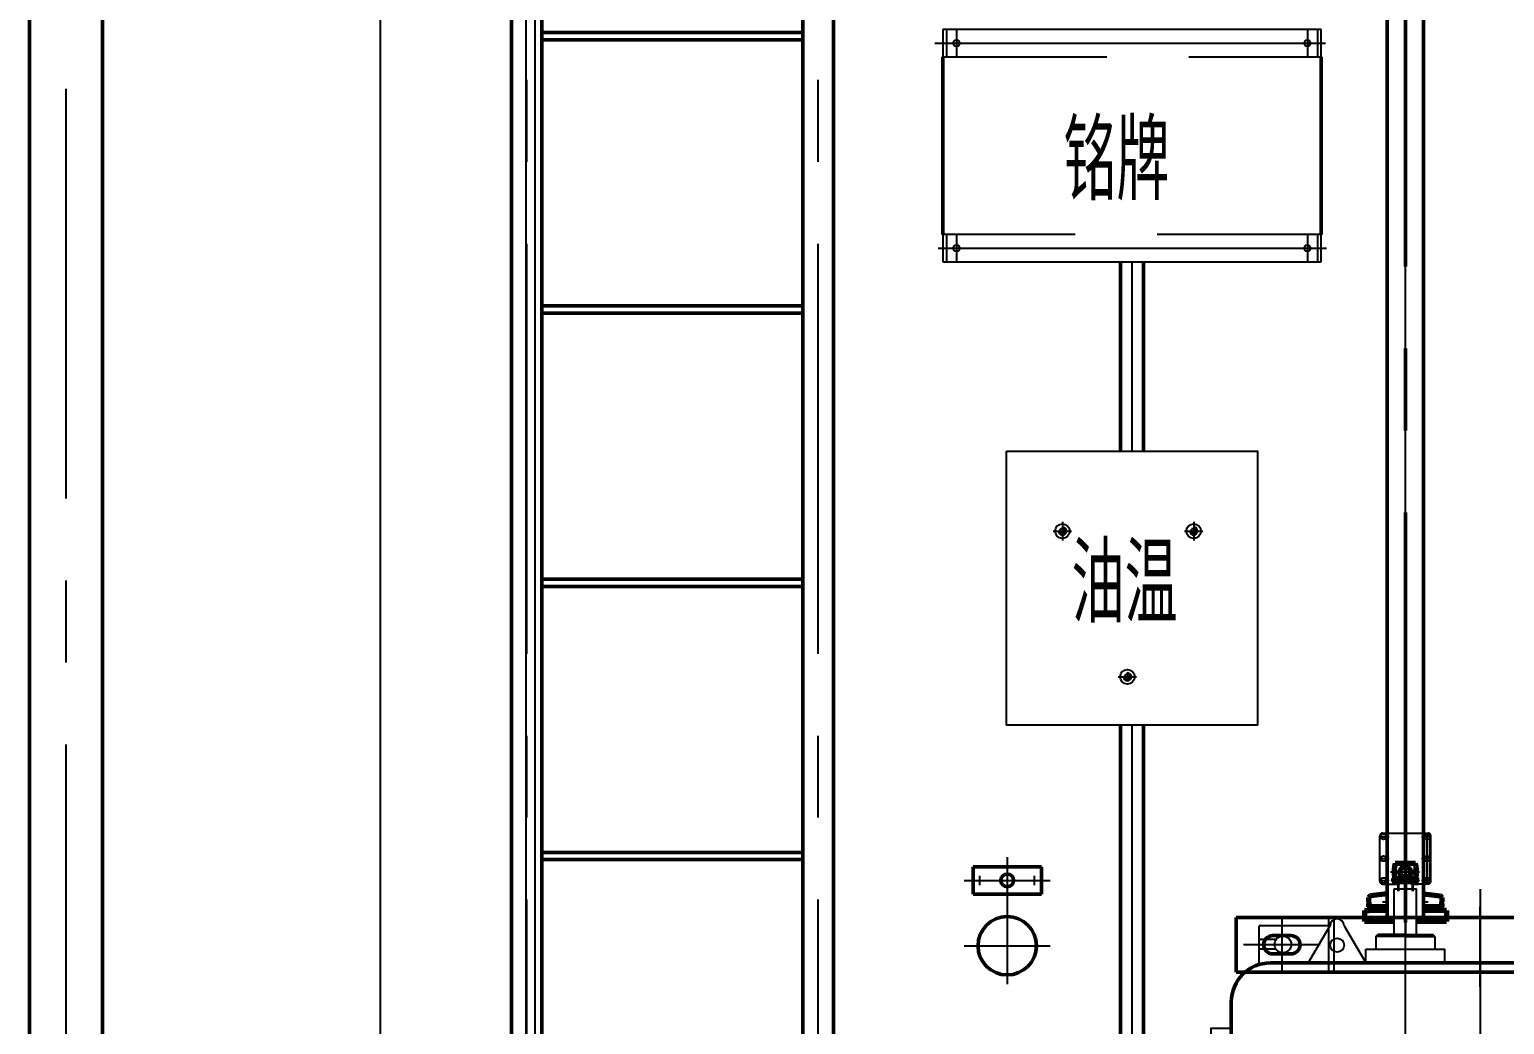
# Model space of a CAD drawing. Header units: millimetres. Extents: x 71406 to 93150, y 2492 to 17792.
# Drawn here: x 83381 to 85000, y 12733 to 13825 of the extents above; entities that cross this region are included whole.
import ezdxf

# ---------------------------------------------------------------- set-up
doc = ezdxf.new("R2010")
doc.units = ezdxf.units.MM
doc.header["$LTSCALE"] = 360
for name, pattern in [('ACAD_ISO04W100', [30, 24, -3, 0, -3]), ('CENTER', [2, 1.25, -0.25, 0.25, -0.25]), ('DASHED', [0.75, 0.5, -0.25]), ('EB_DASHDOT', [39, 30, -3, 3, -3])]:
    doc.linetypes.add(name, pattern=pattern)
for name, color, linetype, lineweight in [('0粗实线层', 7, 'Continuous', 50), ('1虚线层', 5, 'DASHED', 25), ('2中心线层', 1, 'CENTER', 25), ('4细实线层', 2, 'Continuous', 25), ('6标注层', 3, 'Continuous', 25), ('CAXA0', 7, 'Continuous', 70), ('CAXA1', 1, 'EB_DASHDOT', 25), ('CAXA5', 4, 'Continuous', 25)]:
    doc.layers.add(name, color=color, linetype=linetype, lineweight=lineweight)
for name, color, linetype in [('1轮廓实线层', 7, 'Continuous'), ('2细线层', 4, 'Continuous'), ('3中心线层', 1, 'ACAD_ISO04W100'), ('4虚线层', 6, 'DASHED'), ('MAIN', 3, 'Continuous')]:
    doc.layers.add(name, color=color, linetype=linetype)
doc.styles.add('PC_TEXTSTYLE', font='txt.shx', dxfattribs={"width": 0.67, "bigfont": 'hztxt.shx'})

# ---------------------------------------------------------------- blocks, each defined once
blk = doc.blocks.new('srqlg-c')
at = {"layer": '0粗实线层'}
for p, q in [((156629.1, -197776.6), (156629.1, -200432.6)), ((156709.1, -197776.6), (156709.1, -200432.6))]:
    blk.add_line(p, q, dxfattribs=at)
at = {"layer": '2中心线层'}
blk.add_line((156669.1, -197383.9), (156669.1, -200445.1), dxfattribs=at)
blk = doc.blocks.new('A$C44B90BF6')
for p, q in [((-267.5, 744), (-267.5, 804)), ((-267.5, 804), (267.5, 804)), ((267.5, 804), (267.5, 744)), ((-227.5, 784), (-217.5, 784)), ((-207.5, 784), (-217.5, 784)), ((207.5, 784), (217.5, 784)), ((227.5, 784), (217.5, 784)), ((-227.5, 764), (-217.5, 764)), ((-207.5, 764), (-217.5, 764)), ((207.5, 764), (217.5, 764)), ((227.5, 764), (217.5, 764)), ((267.5, 744), (-267.5, 744)), ((-267.5, 0), (-267.5, 60)), ((-267.5, 60), (267.5, 60)), ((267.5, 60), (267.5, 0)), ((-227.5, 40), (-217.5, 40)), ((-207.5, 40), (-217.5, 40)), ((207.5, 40), (217.5, 40)), ((227.5, 40), (217.5, 40)), ((-227.5, 20), (-217.5, 20)), ((-207.5, 20), (-217.5, 20)), ((207.5, 20), (217.5, 20)), ((227.5, 20), (217.5, 20)), ((267.5, 0), (-267.5, 0))]:
    blk.add_line(p, q)
for centre, start, end in [((-227.5, 774), 90, 270), ((-207.5, 774), 270, 90), ((207.5, 774), 90, 270), ((227.5, 774), 270, 90), ((-227.5, 30), 90, 270), ((-207.5, 30), 270, 90), ((207.5, 30), 90, 270), ((227.5, 30), 270, 90)]:
    blk.add_arc(centre, 10, start, end)
at = {"layer": '1虚线层'}
for p, q in [((-166, 744), (-166, 804)), ((-160, 744), (-160, 804)), ((160, 804), (160, 744)), ((166, 804), (166, 744)), ((-166, 0), (-166, 60)), ((-160, 0), (-160, 60)), ((160, 60), (160, 0)), ((166, 60), (166, 0))]:
    blk.add_line(p, q, dxfattribs=at)
at = {"layer": '2中心线层'}
for p, q in [((0, 727.7), (0, 815.8)), ((-217.5, 804), (-217.5, 744.8)), ((217.5, 804), (217.5, 744)), ((-175.5, 774), (-259.5, 774)), ((171.5, 774), (263.5, 774)), ((0, -16.3), (0, 71.8)), ((-217.5, 60), (-217.5, 0.8)), ((217.5, 60), (217.5, 0)), ((-175.5, 30), (-259.5, 30)), ((171.5, 30), (263.5, 30))]:
    blk.add_line(p, q, dxfattribs=at)
blk = doc.blocks.new('A$C0A6D7FC6')
for p, q in [((-230.1, 0), (230.1, 0)), ((-273, -661.1), (-273, -42.9)), ((273, -661.1), (273, -42.9)), ((-24.4, -356.3), (-24.4, -380.6)), ((-24, -356.3), (-24, -381.8)), ((-23.5, -356.3), (-23.5, -380.6)), ((-24, -381.8), (-24.4, -380.6)), ((-24, -381.8), (-23.5, -380.6)), ((-117.1, -495.7), (-117.1, -454.5)), ((-116.4, -496.1), (-116.4, -454.5)), ((-115.7, -495.7), (-115.7, -454.5)), ((-171.8, -495.7), (-61, -495.7)), ((-171.8, -496.1), (-61, -496.1)), ((-26.3, -508.7), (15.6, -508.7)), ((-26.3, -508.7), (-26.3, -542.5)), ((15.6, -508.7), (15.6, -542.5)), ((15.6, -542.5), (-26.3, -542.5)), ((-230.1, -704), (230.1, -704))]:
    blk.add_line(p, q)
blk.add_lwpolyline([(-187.3, -309.4, -0.414214), (-173.8, -295.9), (16.4, -295.9, -0.414214), (30, -309.4), (30, -551, -0.414214), (16.4, -564.6), (-173.8, -564.6, -0.414214), (-187.3, -551)], format="xyb", close=True)
for radius in [36.2, 2.38]:
    blk.add_circle((-24, -354), radius)
for centre, start, end in [((-230.1, -42.9), 90, 180), ((230.1, -42.9), 0, 90), ((-230.1, -661.1), 180, 270), ((230.1, -661.1), 270, 0)]:
    blk.add_arc(centre, 42.9, start, end)
at = {"layer": '1虚线层'}
for centre in [(-273, -102), (273, -102), (-273, -602), (273, -602)]:
    blk.add_circle(centre, 10, dxfattribs=at)
at = {"layer": '2细线层'}
for p, q in [((-94.2, 31.3), (-94.2, 81.4)), ((-94.2, 81.4), (-69.8, 81.4)), ((-69.8, 31.3), (-69.8, 81.4)), ((-242.3, -1.8), (-242.3, 40.7)), ((-164.7, 40.7), (-242.3, 40.7)), ((-164.7, 40.7), (-188.6, 0)), ((-149.3, 40.7), (-125.3, 0)), ((149.3, 40.7), (125.3, 0)), ((164.7, 40.7), (242.3, 40.7)), ((164.7, 40.7), (188.6, 0)), ((242.3, -1.8), (242.3, 40.7)), ((-223.8, 25.6), (-242.3, 25.6)), ((-114.5, 29), (-112.1, 31.3)), ((-114.5, 29), (-114.5, 15.1)), ((-82, 29), (-114.5, 29)), ((-82, 31.3), (-112.1, 31.3)), ((-82, 31.3), (-51.9, 31.3)), ((-82, 29), (-49.5, 29)), ((-49.5, 29), (-51.9, 31.3)), ((-49.5, 29), (-49.5, 15.1)), ((223.8, 25.6), (242.3, 25.6)), ((-223.8, 15), (-242.3, 15)), ((-125.3, 0), (-125.3, 15.1)), ((-125.3, 15.1), (-38.7, 15.1)), ((-38.7, 0), (-38.7, 15.1)), ((223.8, 15), (242.3, 15)), ((-34.1, -326.2), (-35.9, -321.2)), ((-29.1, -324.8), (-30, -319.7)), ((-24, -324.4), (-24, -319.1)), ((-18.8, -324.8), (-17.9, -319.7)), ((-13.8, -326.2), (-12, -321.2)), ((-49.6, -339.2), (-54.1, -336.5)), ((-46.6, -334.9), (-50.6, -331.6)), ((-43, -331.3), (-46.3, -327.3)), ((-38.7, -328.3), (-41.4, -323.8)), ((-9.2, -328.3), (-6.5, -323.8)), ((-5, -331.3), (-1.6, -327.3)), ((-1.3, -334.9), (2.7, -331.6)), ((1.6, -339.2), (6.2, -336.5)), ((-53.5, -354), (-58.8, -354)), ((-53.1, -348.8), (-58.2, -347.9)), ((-51.7, -343.8), (-56.7, -342)), ((3.8, -343.8), (8.8, -342)), ((5.2, -348.8), (10.3, -347.9)), ((5.6, -354), (10.9, -354)), ((-53.1, -359.1), (-58.2, -360)), ((-51.7, -364.1), (-56.7, -365.9)), ((-49.6, -368.7), (-54.1, -371.4)), ((1.6, -368.7), (6.2, -371.4)), ((3.8, -364.1), (8.8, -365.9)), ((5.2, -359.1), (10.3, -360)), ((-46.6, -373), (-50.6, -376.3)), ((-43, -376.6), (-46.3, -380.6)), ((-38.7, -379.6), (-41.4, -384.1)), ((-34.1, -381.7), (-35.9, -386.7)), ((-29.1, -383.1), (-30, -388.2)), ((-24, -383.5), (-24, -388.8)), ((-18.8, -383.1), (-17.9, -388.2)), ((-13.8, -381.7), (-12, -386.7)), ((-9.2, -379.6), (-6.5, -384.1)), ((-5, -376.6), (-1.6, -380.6)), ((-1.3, -373), (2.7, -376.3)), ((-147.3, -459.3), (-152.5, -453)), ((-140.4, -454.5), (-144.5, -447.4)), ((-132.8, -450.9), (-135.6, -443.2)), ((-124.7, -448.8), (-126.2, -440.7)), ((-116.4, -448), (-116.4, -439.8)), ((-108.1, -448.8), (-106.6, -440.7)), ((-100, -450.9), (-97.2, -443.2)), ((-92.4, -454.5), (-88.3, -447.4)), ((-85.5, -459.3), (-80.3, -453)), ((-158, -472), (-165.1, -468)), ((-153.2, -465.2), (-159.5, -459.9)), ((-79.6, -465.2), (-73.3, -459.9)), ((-74.8, -472), (-67.7, -468)), ((-161.5, -479.6), (-169.2, -476.8)), ((-71.2, -479.6), (-63.6, -476.8)), ((-163.7, -487.7), (-171.8, -486.3)), ((-69.1, -487.7), (-61, -486.3)), ((-242.3, -702.2), (-242.3, -744)), ((-196.5, -744), (-174.6, -704)), ((196.5, -744), (174.6, -704)), ((242.3, -702.2), (242.3, -744)), ((-223.8, -718.4), (-242.3, -718.4)), ((223.8, -718.4), (242.3, -718.4)), ((-223.8, -729), (-242.3, -729)), ((-242.3, -744), (-196.5, -744)), ((242.3, -744), (196.5, -744)), ((223.8, -729), (242.3, -729))]:
    blk.add_line(p, q, dxfattribs=at)
for points in [[(-273, -72.1), (-273, -72.1), (-295.4, -72.1), (-295.4, -72.1), (-295.4, -131.9), (-295.4, -131.9), (-273, -131.9), (-273, -131.9)], [(273, -72.1), (273, -72.1), (295.4, -72.1), (295.4, -72.1), (295.4, -131.9), (295.4, -131.9), (273, -131.9), (273, -131.9)], [(-273, -631.9), (-273, -631.9), (-295.4, -631.9), (-295.4, -631.9), (-295.4, -572.1), (-295.4, -572.1), (-273, -572.1), (-273, -572.1)], [(273, -631.9), (273, -631.9), (295.4, -631.9), (295.4, -631.9), (295.4, -572.1), (295.4, -572.1), (273, -572.1), (273, -572.1)]]:
    blk.add_lwpolyline(points, close=True, dxfattribs=at)
for centre, radius in [((-216.4, 20.3), 9.16), ((-156.8, 19.5), 7.6), ((156.8, 19.5), 7.6), ((216.4, 20.3), 9.16), ((-216.4, -723.7), 9.16), ((216.4, -723.7), 9.16)]:
    blk.add_circle(centre, radius, dxfattribs=at)
for centre in [(-157, 40.7), (157, 40.7)]:
    blk.add_arc(centre, 7.68, 0, 180, dxfattribs=at)
at = {"layer": '3中心线层'}
blk.add_line((0, 80.8), (0, -790.4), dxfattribs=at)
blk = doc.blocks.new('CAXBLOCK77')
at = {"layer": 'CAXA0', "color": 0, "linetype": 'Continuous', "lineweight": 25}
blk.add_line((-702.4, 1020.1), (-702.1, 1020.4), dxfattribs=at)
blk = doc.blocks.new('CAXBLOCK78')
at = {"layer": 'CAXA0', "color": 0, "linetype": 'Continuous', "lineweight": 25}
blk.add_line((-700.9, 1020.5), (-701.9, 1021.5), dxfattribs=at)
blk = doc.blocks.new('CAXBLOCK79')
at = {"layer": 'CAXA0', "color": 0, "linetype": 'Continuous', "lineweight": 25}
blk.add_line((-702.1, 1020.4), (-700.9, 1021.6), dxfattribs=at)
blk = doc.blocks.new('CAXBLOCK80')
at = {"layer": 'CAXA0', "color": 0, "linetype": 'Continuous', "lineweight": 25}
blk.add_line((-700.8, 1020.4), (-700.9, 1020.5), dxfattribs=at)
blk = doc.blocks.new('CAXBLOCK81')
at = {"layer": 'CAXA0', "color": 0, "linetype": 'Continuous', "lineweight": 25}
blk.add_line((-700.9, 1021.6), (-700.7, 1021.9), dxfattribs=at)
blk = doc.blocks.new('CAXBLOCK82')
at = {"layer": 'CAXA0', "color": 0, "linetype": 'Continuous', "lineweight": 25}
blk.add_line((-700.8, 1018.9), (-699.4, 1020.2), dxfattribs=at)
blk = doc.blocks.new('CAXBLOCK83')
at = {"layer": 'CAXA0', "color": 0, "linetype": 'Continuous', "lineweight": 25}
blk.add_line((-699.8, 1019.4), (-700.8, 1020.4), dxfattribs=at)
blk = doc.blocks.new('CAXBLOCK84')
at = {"layer": 'CAXA0', "color": 0, "linetype": 'Continuous', "lineweight": 25}
blk.add_line((-678.2, 1018.9), (-677.9, 1019.1), dxfattribs=at)
blk = doc.blocks.new('CAXBLOCK85')
at = {"layer": 'CAXA0', "color": 0, "linetype": 'Continuous', "lineweight": 25}
blk.add_line((-677.9, 1020.2), (-678.1, 1020.4), dxfattribs=at)
blk = doc.blocks.new('CAXBLOCK86')
at = {"layer": 'CAXA0', "color": 0, "linetype": 'Continuous', "lineweight": 25}
blk.add_line((-679.4, 1020.5), (-678, 1021.9), dxfattribs=at)
blk = doc.blocks.new('CAXBLOCK87')
at = {"layer": 'CAXA0', "color": 0, "linetype": 'Continuous', "lineweight": 25}
blk.add_line((-678.1, 1020.4), (-679.1, 1021.3), dxfattribs=at)
blk = doc.blocks.new('CAXBLOCK88')
at = {"layer": 'CAXA0', "color": 0, "linetype": 'Continuous', "lineweight": 25}
blk.add_line((-676.7, 1020.4), (-676.4, 1020.6), dxfattribs=at)
blk = doc.blocks.new('CAXBLOCK89')
at = {"layer": 'CAXA0', "color": 0, "linetype": 'Continuous', "lineweight": 25}
blk.add_line((-677, 1019.2), (-677.9, 1020.2), dxfattribs=at)
blk = doc.blocks.new('CAXBLOCK90')
at = {"layer": 'CAXA0', "color": 0, "linetype": 'Continuous', "lineweight": 25}
blk.add_line((-677.9, 1019.1), (-676.7, 1020.4), dxfattribs=at)
blk = doc.blocks.new('CAXBLOCK76', base_point=(-689.4, 1020.4))
at = {"layer": 'CAXA0', "linetype": 'Continuous', "lineweight": 70}
for p, q in [((-700.9, 1021.9), (-677.9, 1021.9)), ((-700.9, 1018.9), (-677.9, 1018.9))]:
    blk.add_line(p, q, dxfattribs=at)
for centre in [(-700.9, 1020.4), (-677.9, 1020.4)]:
    blk.add_circle(centre, 1.5, dxfattribs=at)
at = {"layer": 'CAXA1', "linetype": 'EB_DASHDOT', "lineweight": 25}
for p, q in [((-704.4, 1020.4), (-674.4, 1020.4)), ((-700.9, 1016.9), (-700.9, 1023.9)), ((-689.4, 1016.9), (-689.4, 1023.9)), ((-677.9, 1016.9), (-677.9, 1023.9))]:
    blk.add_line(p, q, dxfattribs=at)
at = {"layer": 'CAXA5', "linetype": 'Continuous', "lineweight": 25}
for name in ['CAXBLOCK77', 'CAXBLOCK79', 'CAXBLOCK78', 'CAXBLOCK81', 'CAXBLOCK80', 'CAXBLOCK83', 'CAXBLOCK82', 'CAXBLOCK86', 'CAXBLOCK87', 'CAXBLOCK85', 'CAXBLOCK90', 'CAXBLOCK89', 'CAXBLOCK88', 'CAXBLOCK84']:
    blk.add_blockref(name, (0, 0), dxfattribs=at)
blk = doc.blocks.new('A$C78C11DB7')
for p, q in [((-102, 209.7), (-102, 1942.6)), ((-62, 209.7), (-62, 1942.6))]:
    blk.add_line(p, q)
at = {"color": 1, "linetype": 'CENTER'}
blk.add_line((-82, 209.7), (-82, 1938.2), dxfattribs=at)
at = {"layer": '1轮廓实线层'}
for p, q in [((-107, 307.7), (-82, 307.7)), ((-99, 307.7), (-57, 307.7)), ((-110, 254.7), (-110, 304.7)), ((-102, 283.7), (-102, 299.7)), ((-62, 283.7), (-62, 299.7)), ((-55, 255.7), (-55, 303.7)), ((-54, 254.7), (-54, 304.7)), ((-102, 259.7), (-102, 275.7)), ((-62, 259.7), (-62, 275.7)), ((-86.5, 274.7), (-77.5, 274.7)), ((-86.5, 254.7), (-86.5, 274.7)), ((-77.5, 254.7), (-77.5, 274.7)), ((-107, 251.7), (-89.5, 251.7)), ((-57, 251.7), (-74.5, 251.7))]:
    blk.add_line(p, q, dxfattribs=at)
for centre in [(-106, 303.7), (-58, 303.7), (-106, 279.7), (-58, 279.7), (-106, 255.7), (-58, 255.7)]:
    blk.add_circle(centre, 3, dxfattribs=at)
for centre, radius, start, end in [((-107, 304.7), 3, 90, 180), ((-106, 303.7), 5.66, 315, 45), ((-58, 303.7), 5.66, 135, 225), ((-57, 304.7), 3, 0, 90), ((-106, 279.7), 5.66, 315, 45), ((-58, 279.7), 5.66, 135, 225), ((-106, 255.7), 5.66, 315, 45), ((-58, 255.7), 5.66, 135, 225), ((-107, 254.7), 3, 180, 270), ((-89.5, 254.7), 3, 270, 0), ((-74.5, 254.7), 3, 180, 270), ((-57, 254.7), 3, 270, 0)]:
    blk.add_arc(centre, radius, start, end, dxfattribs=at)
at = {"layer": '3中心线层'}
for p, q in [((-58, 251.7), (-58, 307.7)), ((-109, 303.7), (-102.3, 303.7)), ((-55, 303.7), (-61.7, 303.7)), ((-108.7, 279.7), (-102.8, 279.7)), ((-55.3, 279.7), (-61.2, 279.7)), ((-109.3, 255.7), (-102.5, 255.7)), ((-54.7, 255.7), (-61.5, 255.7))]:
    blk.add_line(p, q, dxfattribs=at)
at = {"layer": '4细实线层'}
for p, q in [((-92, 254.7), (-92, 274.7)), ((-92, 274.7), (-72, 274.7)), ((-72, 254.7), (-72, 274.7))]:
    blk.add_line(p, q, dxfattribs=at)
at = {"layer": 'CAXA0', "linetype": 'Continuous', "lineweight": 70}
for p, q in [((-93.1, 274.7), (-70.9, 274.7)), ((-93.7, 257.7), (-70.3, 257.7)), ((-93.7, 257.7), (-70.3, 257.7)), ((-93.7, 257.7), (-70.3, 257.7)), ((-93.5, 254.7), (-70.5, 254.7)), ((-93.5, 252.7), (-93.5, 254.7)), ((-93.5, 254.7), (-70.5, 254.7)), ((-82, 254.7), (-70.5, 254.7)), ((-70.5, 252.7), (-70.5, 254.7)), ((-122, 232.3), (-122, 236.9)), ((-122, 226.7), (-122, 230.2)), ((-121, 226.7), (-122, 226.7)), ((-121, 226.7), (-121, 226.2)), ((-103.4, 226.7), (-121, 226.7)), ((-102, 240.9), (-120.2, 238.9)), ((-101.7, 241.7), (-101.6, 241.7)), ((-62, 240.9), (-43.8, 238.9)), ((-42, 226.7), (-60.6, 226.7)), ((-43, 226.7), (-43, 226.2)), ((-42, 236.9), (-42, 232.3)), ((-42, 230.2), (-42, 226.7)), ((-127, 222.7), (-121.5, 222.7)), ((-127, 222.7), (-127, 210.7)), ((-124, 210.7), (-127, 210.7)), ((-94.6, 210.7), (-124, 210.7)), ((-122, 209.7), (-122, 210.7)), ((-121.5, 226.2), (-103.3, 226.2)), ((-121.5, 226.2), (-121.5, 222.7)), ((-102.1, 222.7), (-121.5, 222.7)), ((-37, 210.7), (-69.4, 210.7)), ((-37, 222.7), (-61.9, 222.7)), ((-60.7, 226.2), (-43, 226.2)), ((-42.5, 226.2), (-43, 226.2)), ((-42.5, 226.2), (-42.5, 222.7)), ((-42, 209.7), (-42, 210.7)), ((-37, 222.7), (-37, 210.7))]:
    blk.add_line(p, q, dxfattribs=at)
blk.add_circle((-82, 264.7), 6, dxfattribs=at)
blk.add_circle((-82, 264.7), 6, dxfattribs=at)
for centre, radius, start, end in [((-53.3, 264.7), 41, 165.883, 189.8304), ((-110.7, 264.7), 41, 350.1696, 14.117), ((-126, 252.7), 32.5, 355.9507, 0), ((-93.5, 256.2), 1.5, 270, 90), ((-93.5, 256.2), 1.5, 270, 90), ((-70.5, 256.2), 1.5, 90, 270), ((-70.5, 256.2), 1.5, 90, 270), ((-38, 252.7), 32.5, 180, 184.0493), ((-120, 236.9), 2, 96.2825, 180), ((-121.5, 232.3), 0.5, 179.9946, 224.9784), ((-121.5, 230.2), 0.5, 135.0392, 179.9986), ((-122.6, 231.2), 0.991, 315.0354, 44.9629), ((-44, 236.9), 2, 0, 83.7175), ((-41.4, 231.2), 0.991, 135.0336, 224.9629), ((-42.5, 232.3), 0.5, 315.0565, 359.992), ((-42.5, 230.2), 0.5, 359.9946, 44.9783)]:
    blk.add_arc(centre, radius, start, end, dxfattribs=at)
at = {"layer": 'CAXA1', "linetype": 'EB_DASHDOT', "lineweight": 25}
for p, q in [((-66.4, 264.7), (-98.4, 264.7)), ((-82, 244.7), (-82, 223.4)), ((-104, 231.7), (-107, 231.7)), ((-57, 231.7), (-60, 231.7)), ((-82, 220.7), (-82, 196.7))]:
    blk.add_line(p, q, dxfattribs=at)
at = {"layer": 'MAIN', "color": 0, "lineweight": 35}
for p, q in [((-89.9, 251.7), (-89.9, 244.1)), ((-89.9, 251.7), (-89.9, 244.1)), ((-73.9, 244.1), (-73.9, 251.7)), ((-73.9, 244.1), (-73.9, 251.7))]:
    blk.add_line(p, q, dxfattribs=at)
blk.add_blockref('A$C44B90BF6', (0, -588.9))
at = {"layer": '0粗实线层'}
blk.add_blockref('A$C0A6D7FC6', (0, 165.2), dxfattribs=at)
at = {"layer": 'CAXA0', "linetype": 'Continuous', "lineweight": 70}
blk.add_blockref('CAXBLOCK76', (-82, 256.2), dxfattribs=at)
blk = doc.blocks.new('A$C1AA86A83')
at = {"color": 0}
for p, q in [((8.9, 255), (8.9, 225)), ((423.9, 255), (8.9, 255)), ((423.9, 225), (423.9, 255)), ((8.9, 30), (8.9, 0)), ((423.9, 0), (423.9, 30)), ((8.9, 0), (423.9, 0))]:
    blk.add_line(p, q, dxfattribs=at)
for centre in [(23.9, 240), (408.9, 240), (23.9, 15), (408.9, 15)]:
    blk.add_circle(centre, 3.5, dxfattribs=at)
at = {"layer": '1虚线层'}
for p, q in [((12.9, 255), (12.9, 225)), ((419.9, 255), (419.9, 225)), ((8.9, 225), (423.9, 225)), ((423.9, 30), (8.9, 30)), ((12.9, 30), (12.9, 0)), ((419.9, 30), (419.9, 0))]:
    blk.add_line(p, q, dxfattribs=at)
at = {"layer": '3中心线层'}
for p, q in [((23.9, 255), (23.9, 225)), ((408.9, 255), (408.9, 225)), ((0, 240), (428.8, 240)), ((23.9, 30), (23.9, 0)), ((408.9, 30), (408.9, 0)), ((3.8, 15), (430, 15))]:
    blk.add_line(p, q, dxfattribs=at)
at = {"layer": '4虚线层', "style": 'PC_TEXTSTYLE', "width": 0.667}
blk.add_text('铭牌', height=87, rotation=0, dxfattribs=at).set_placement((141.3, 67.6))
blk = doc.blocks.new('梯子侧视图')
at = {"layer": '0粗实线层'}
for p, q in [((-336.7, -2901.9), (-336.7, -639.5)), ((-303.2, -2901.9), (-303.2, -639.5)), ((-16.8, -2901.9), (-16.8, -639.5)), ((16.8, -2901.9), (16.8, -639.5)), ((-16.8, -1500), (-303.2, -1500)), ((-16.8, -1508), (-303.2, -1508)), ((-16.8, -1800), (-303.2, -1800)), ((-16.8, -1808), (-303.2, -1808)), ((-16.8, -2100), (-303.2, -2100)), ((-16.8, -2108), (-303.2, -2108)), ((-16.8, -2400), (-303.2, -2400)), ((-16.8, -2408), (-303.2, -2408))]:
    blk.add_line(p, q, dxfattribs=at)
at = {"layer": '2中心线层'}
for p, q in [((-320, -2901.9), (-320, -622.7)), ((0, -2901.9), (0, -622.7))]:
    blk.add_line(p, q, dxfattribs=at)
blk = doc.blocks.new('A$C2D6B2164')
at = {"layer": '0粗实线层'}
for p, q in [((-37.5, 86.8), (0, 86.8)), ((-37.5, 71.8), (-37.5, 86.8)), ((37.5, 86.8), (0, 86.8)), ((37.5, 71.8), (37.5, 86.8)), ((-37.5, 71.8), (-37.5, 56.8)), ((37.5, 71.8), (37.5, 56.8)), ((-37.5, 56.8), (0, 56.8)), ((37.5, 56.8), (0, 56.8))]:
    blk.add_line(p, q, dxfattribs=at)
for centre, radius in [((0, 71.8), 7), ((0, 0), 32)]:
    blk.add_circle(centre, radius, dxfattribs=at)
at = {"layer": '2中心线层'}
for p, q in [((0, 97.3), (0, -42.1)), ((-47.3, 71.8), (47.3, 71.8)), ((-30, 66.5), (-30, 77)), ((30, 66.5), (30, 77)), ((-47.3, 0), (47.3, 0))]:
    blk.add_line(p, q, dxfattribs=at)

msp = doc.modelspace()

# ---------------------------------------------------------------- linework, layer by layer
for p, q in [((83926.356, 11316.605), (83926.344, 14557.605)), ((83766.344, 14382.553), (83766.356, 11466.605))]:
    msp.add_line(p, q)
at = {"color": 6}
msp.add_line((83936.356, 11316.605), (83936.344, 14557.605), dxfattribs=at)
for centre, radius in [((84515.051, 13274.767), 8), ((84515.051, 13274.767), 8), ((84515.051, 13274.767), 3), ((84515.051, 13274.767), 3), ((84659.051, 13274.767), 8), ((84659.051, 13274.767), 8), ((84659.051, 13274.767), 3), ((84659.051, 13274.767), 3), ((84586.347, 13114.767), 8), ((84586.347, 13114.767), 8), ((84586.347, 13114.767), 3), ((84586.347, 13114.767), 3)]:
    msp.add_circle(centre, radius)
at = {"layer": '0粗实线层'}
for p, q in [((84383.847, 13600.463), (84383.847, 13795.463)), ((84798.847, 13795.463), (84798.847, 13600.463)), ((84578.847, 13570.463), (84578.847, 13362.51)), ((84603.847, 13570.463), (84603.847, 13362.51)), ((84578.847, 13061.813), (84578.847, 11316.596)), ((84603.847, 13061.813), (84603.847, 11316.596))]:
    msp.add_line(p, q, dxfattribs=at)
at = {"layer": '2中心线层'}
for p, q in [((84891.347, 11105.106), (84891.347, 16315.94)), ((84591.347, 13570.463), (84591.347, 13362.51)), ((84504.922, 13274.767), (84525.032, 13274.767)), ((84504.922, 13274.767), (84525.032, 13274.767)), ((84515.051, 13285.027), (84515.051, 13264.507)), ((84648.922, 13274.767), (84669.032, 13274.767)), ((84648.922, 13274.767), (84669.032, 13274.767)), ((84659.051, 13284.973), (84659.051, 13264.453)), ((84659.051, 13284.973), (84659.051, 13264.453)), ((84576.218, 13114.767), (84596.328, 13114.767)), ((84576.218, 13114.767), (84596.328, 13114.767)), ((84586.273, 13120.03), (84586.273, 13109.504)), ((84586.273, 13120.03), (84586.273, 13109.504)), ((84591.347, 13061.813), (84591.347, 11316.596))]:
    msp.add_line(p, q, dxfattribs=at)
at = {"layer": '4细实线层'}
msp.add_lwpolyline([(84453.521, 13362.51), (84729.174, 13362.51), (84729.174, 13061.813), (84453.521, 13061.813)], close=True, dxfattribs=at)
at = {"layer": '6标注层'}
for centre in [(84515.051, 13274.767), (84515.051, 13274.767), (84659.051, 13274.767), (84659.051, 13274.767), (84586.347, 13114.767), (84586.347, 13114.767)]:
    msp.add_arc(centre, 4.33, 180, 90, dxfattribs=at)

# ---------------------------------------------------------------- block references
for name, p in [('A$C1AA86A83', (84374.898, 13570.463)), ('A$C2D6B2164', (84454.367, 12819.417))]:
    msp.add_blockref(name, p)
at = {"layer": '0粗实线层'}
for name, p in [('srqlg-c', (-73247.785, 212584.255)), ('A$C78C11DB7', (84973.347, 12635.472))]:
    msp.add_blockref(name, p, dxfattribs=at)
at = {"layer": '4细实线层'}
msp.add_blockref('梯子侧视图', (84247.006, 15322.018), dxfattribs=at)

# ---------------------------------------------------------------- texts
at = {"insert": (84524.923, 13260.727), "char_height": 87, "width": 5.68e-14, "attachment_point": 1, "rotation": 0, "style": 'PC_TEXTSTYLE'}
msp.add_mtext('{\\C6;油温}', dxfattribs=at)

doc.saveas('drawing.dxf')
